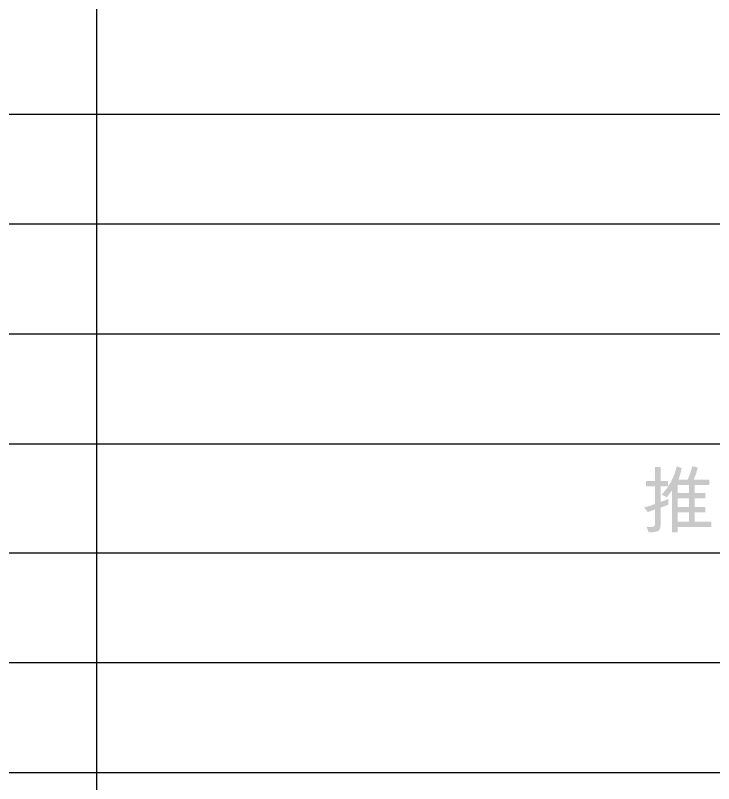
# Model space of a CAD drawing. Extents: x 3 to 592, y 5 to 207.
# Drawn here: x 389.23 to 412.77, y 30.74 to 56.63 of the extents above; entities that cross this region are included whole.
import ezdxf

# ---------------------------------------------------------------- set-up
doc = ezdxf.new("R2010")
doc.units = 0
doc.layers.get('0').update_dxf_attribs({"linetype": 'CONTINUOUS'})

msp = doc.modelspace()

# ---------------------------------------------------------------- hatches: boundary and pattern name
h = msp.add_hatch(color=7)
h.paths.add_polyline_path([(412.695403, 39.39058), (411.5599, 39.39058), (411.5599, 39.213089), (411.366423, 39.213089), (411.366423, 40.620341), (411.196649, 40.388831), (411.019158, 40.480333), (411.193101, 40.685592), (411.336244, 40.912761), (411.448589, 41.161842), (411.530134, 41.432833), (411.70046, 41.373853), (411.659946, 41.22431), (411.627699, 41.109752), (411.603722, 41.03023), (411.588012, 40.985797), (411.898897, 40.985797), (411.984542, 41.198773), (412.051584, 41.437794), (412.241202, 41.388184), (412.181671, 41.195466), (412.100642, 40.985797), (412.622092, 40.985797), (412.622092, 40.806101), (412.128754, 40.806101), (412.128754, 40.534903), (412.492556, 40.534903), (412.492556, 40.353553), (412.128754, 40.353553), (412.128754, 40.064165), (412.492556, 40.064165), (412.492556, 39.88502), (412.128754, 39.88502), (412.128754, 39.571379), (412.695403, 39.571379)])
h.paths.add_polyline_path([(411.938034, 40.534903), (411.938034, 40.806101), (411.5599, 40.806101), (411.5599, 40.534903)])
h.paths.add_polyline_path([(411.938034, 40.064165), (411.938034, 40.353553), (411.5599, 40.353553), (411.5599, 40.064165)])
h.paths.add_polyline_path([(411.938034, 39.571379), (411.938034, 39.88502), (411.5599, 39.88502), (411.5599, 39.571379)])
h.paths.add_polyline_path([(411.24681, 40.136926), (410.983329, 40.044873), (410.983329, 39.469955), (410.977851, 39.389762), (410.961418, 39.326157), (410.934029, 39.279192), (410.895686, 39.248918), (410.773591, 39.216741), (410.582044, 39.208128), (410.509835, 39.397746), (410.604851, 39.390305), (410.677955, 39.387824), (410.763807, 39.403189), (410.792608, 39.44956), (410.792608, 39.981483), (410.651704, 39.927739), (410.545113, 39.892186), (410.431562, 40.047629), (410.629449, 40.105162), (410.792608, 40.160628), (410.792608, 40.756492), (410.495503, 40.756492), (410.495503, 40.936188), (410.792608, 40.936188), (410.792608, 41.41354), (410.983329, 41.41354), (410.983329, 40.936188), (411.234683, 40.936188), (411.234683, 40.756492), (410.983329, 40.756492), (410.983329, 40.235593), (411.105354, 40.276865), (411.241849, 40.334261)])

# ---------------------------------------------------------------- linework, layer by layer
at = {"color": 7}
for points in [[(391.967848, 204.893333), (391.967848, 8.925278)], [(302.115348, 53.304722), (473.988681, 53.304722)], [(302.115348, 49.600556), (473.988681, 49.600556)], [(302.115348, 45.896389), (473.988681, 45.896389)], [(302.115348, 42.192222), (473.988681, 42.192222)], [(302.115348, 38.523333), (473.988681, 38.523333)], [(302.115348, 34.819167), (473.988681, 34.819167)], [(302.115348, 31.115), (473.988681, 31.115)]]:
    msp.add_lwpolyline(points, dxfattribs=at)

doc.saveas('drawing.dxf')
